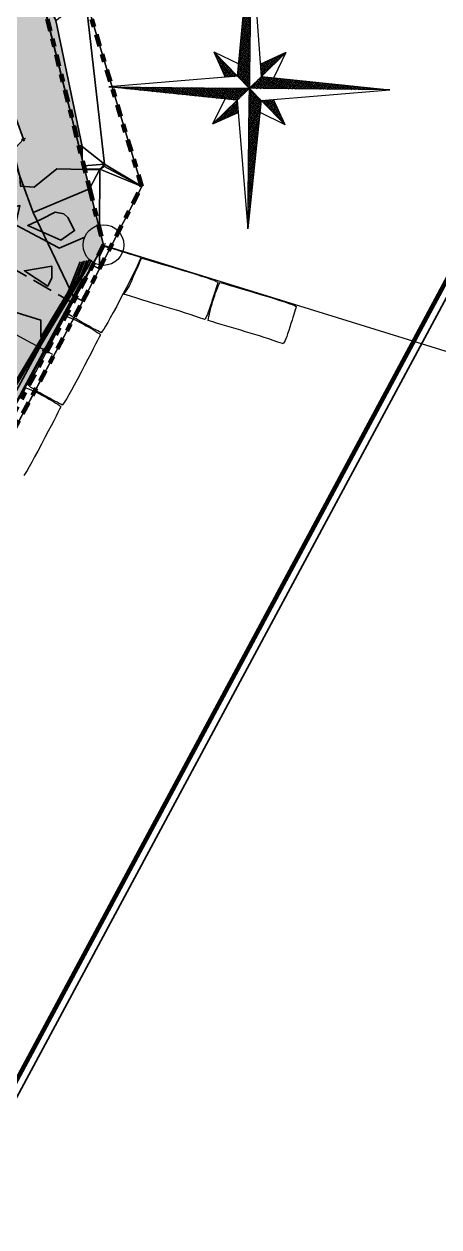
# Model space of a CAD drawing. Header units: metres. Extents: x 2711799 to 2711985, y 1236908 to 1237087.
# Drawn here: x 2711944.42 to 2711949.52, y 1237008.83 to 1237023.62 of the extents above; entities that cross this region are included whole.
import ezdxf

# ---------------------------------------------------------------- set-up
doc = ezdxf.new("R2010")
doc.units = ezdxf.units.M
doc.header["$PDMODE"] = 2
doc.header["$PDSIZE"] = -2
for name, pattern in [('AUSGEZOGEN', [0]), ('GETRENNT2_S10', [0.51, 0.25, -0.13, 0, -0.13]), ('PUNKT2_S9', [0.35, 0.15, -0.1, 0, -0.1]), ('STRICHLINIE_S4', [0.33, 0.25, -0.08])]:
    doc.linetypes.add(name, pattern=pattern)
for name, color, linetype, lineweight in [('XR$1$Beton verdeckt hinten', 7, 'GETRENNT2_S10', 25), ('XR$1$STANDARD_1', 7, 'AUSGEZOGEN', 13), ('XR$2$STANDARD_1', 7, 'AUSGEZOGEN', 13), ('XR$4$STANDARD_1', 7, 'AUSGEZOGEN', 13), ('XR$5$STANDARD_1', 7, 'AUSGEZOGEN', 13), ('XR$6$Beton verdeckt hinten', 7, 'GETRENNT2_S10', 25), ('XR$6$Vermassung Decke', 7, 'AUSGEZOGEN', 18)]:
    doc.layers.add(name, color=color, linetype=linetype, lineweight=lineweight)
for name, color, linetype in [('XR$3$V02_Raumstempel', 7, 'AUSGEZOGEN'), ('XR$3$V10_Achsen', 7, 'AUSGEZOGEN'), ('XR$4$M61_Mobiliar', 7, 'AUSGEZOGEN')]:
    doc.layers.add(name, color=color, linetype=linetype)
doc.styles.add('ARIAL', font='arial.ttf')
doc.dimstyles.new('DIMSTYLE_6', dxfattribs={"dimtxt": 0.2, "dimasz": 0.2, "dimexe": 0, "dimexo": 0, "dimgap": 0.1, "dimtad": 2, "dimrnd": 0.005, "dimzin": 4, "dimdsep": 46, "dimtxsty": 'ARIAL', "dimblk1": 'ALL_ML_KREIS', "dimblk2": 'ALL_ML_KREIS', "dimsah": 1, "dimcen": 0, "dimclrd": 7, "dimclre": 7, "dimclrt": 7, "dimadec": 0, "dimazin": 0, "dimtfac": 1, "dimtdec": 0, "dimtix": 1, "dimtmove": 2, "dimatfit": 3, "dimfxl": 0, "dimtzin": 0, "dimlwd": 0, "dimlwe": 18, "dimarcsym": 0})
pattern_1 = [(241.73568, (2711928.82632, 1237019.879704), (0.017615449, -0.009470795), []), (331.73568, (2711928.82632, 1237019.879704), (0.009470795, 0.017615449), [])]

# ---------------------------------------------------------------- blocks, each defined once
blk = doc.blocks.new('COMPLEXOBJECT_0')
at = {"layer": 'XR$1$STANDARD_1', "color": 7, "linetype": 'AUSGEZOGEN', "lineweight": 13, "transparency": 33554687}
for points in [[(14.287, 30.38, 5.273), (14.26, 29.844, 5.267), (12.569, 28.668, 5.073)], [(12.569, 28.668, 5.073), (12.569, 28.668, -1.327), (14.287, 30.38, -1.327), (14.287, 30.38, 5.273)], [(14.287, 30.38, 5.273), (14.287, 29.85, 5.273), (14.26, 29.844, 5.267)], [(14.287, 30.38, 5.273), (14.287, 30.38, -1.327), (15.425, 30.399, -1.327), (15.425, 30.399, 5.473)], [(14.344, 29.822, 5.273), (14.287, 29.85, 5.273), (14.287, 30.38, 5.273)], [(15.425, 30.399, 5.473), (15.425, 30.3, 5.473), (15.243, 30.302, 5.44)], [(15.425, 30.399, 5.473), (15.425, 30.399, -1.327), (15.872, 30.409, -1.327), (15.872, 30.409, 5.673)], [(15.872, 30.409, 5.673), (15.872, 30.295, 5.673), (15.425, 30.3, 5.473), (15.425, 30.399, 5.473)], [(15.872, 30.409, 5.673), (15.872, 30.409, -1.327), (18.335, 30.414, -1.327), (18.335, 30.414, 5.873)], [(18.335, 30.414, 5.873), (18.335, 30.27, 5.873), (15.872, 30.295, 5.673), (15.872, 30.409, 5.673)], [(14.615, 29.824, 5.323), (14.344, 29.822, 5.273), (14.996, 30.17, 5.394)], [(14.26, 29.844, 5.267), (14.2, 29.502, 5.307), (12.99, 28.483, 5.196), (12.569, 28.668, 5.073)], [(14.344, 29.822, 5.273), (14.26, 29.844, 5.267), (14.287, 29.85, 5.273)], [(14.26, 29.844, 5.267), (14.344, 29.822, 5.273), (14.428, 29.655, 5.273), (14.4, 29.629, 5.27)], [(14.428, 29.655, 5.273), (14.344, 29.822, 5.273), (14.615, 29.824, 5.323)]]:
    blk.add_3dface(points, dxfattribs=at)
for points, invisible_edges in [([(12.569, 28.668, -1.327), (14.669, 5.194, -1.327), (14.287, 30.38, -1.327)], 3), ([(14.287, 30.38, 5.273), (15.425, 30.399, 5.473), (15.243, 30.302, 5.44)], 12), ([(14.287, 30.38, -1.327), (14.669, 5.194, -1.327), (15.425, 30.399, -1.327)], 3), ([(14.344, 29.822, 5.273), (14.287, 30.38, 5.273), (14.996, 30.17, 5.394)], 2), ([(14.996, 30.17, 5.394), (14.287, 30.38, 5.273), (15.142, 30.303, 5.422)], 3), ([(15.243, 30.302, 5.44), (15.142, 30.303, 5.422), (14.287, 30.38, 5.273)], 14), ([(15.872, 30.409, -1.327), (14.669, 5.194, -1.327), (18.335, 30.414, -1.327)], 3), ([(15.425, 30.399, -1.327), (14.669, 5.194, -1.327), (15.872, 30.409, -1.327)], 3), ([(14.2, 29.502, 5.307), (14.26, 29.844, 5.267), (14.4, 29.629, 5.27)], 12), ([(14.4, 29.629, 5.27), (14.338, 29.572, 5.283), (14.2, 29.502, 5.307)], 13), ([(14.338, 29.572, 5.283), (14.338, 29.572, 5.283), (14.4, 29.629, 5.27)], 2)]:
    blk.add_3dface(points, dxfattribs=dict(at, invisible_edges=invisible_edges))
blk = doc.blocks.new('COMPLEXOBJECT_2')
at = {"layer": 'XR$1$STANDARD_1', "color": 117, "linetype": 'AUSGEZOGEN', "lineweight": 25, "transparency": 33554687}
for points, invisible_edges in [([(15.142, 30.303, 5.465), (15.891, 30.295, 6.073), (15.142, 30.303, 5.422)], 2), ([(15.142, 30.303, 5.422), (15.891, 30.295, 6.073), (15.243, 30.302, 5.44)], 3), ([(15.243, 30.302, 5.44), (15.891, 30.295, 6.073), (15.425, 30.3, 5.473)], 3), ([(15.425, 30.3, 5.473), (15.891, 30.295, 6.073), (15.872, 30.295, 5.673)], 3), ([(15.872, 30.295, 5.673), (15.891, 30.295, 6.073), (18.335, 30.27, 5.873)], 3), ([(18.335, 30.27, 5.873), (15.891, 30.295, 6.073), (20.587, 30.246, 5.873)], 3), ([(20.587, 30.246, 5.873), (15.891, 30.295, 6.073), (20.594, 30.246, 5.881)], 3), ([(20.594, 30.246, 5.881), (15.891, 30.295, 6.073), (20.602, 30.246, 5.885)], 3), ([(20.602, 30.246, 5.885), (15.891, 30.295, 6.073), (20.731, 30.245, 5.904)], 15), ([(20.731, 30.245, 5.904), (15.891, 30.295, 6.073), (21.623, 30.236, 6.073)], 13), ([(20.634, 30.246, 5.884), (20.602, 30.246, 5.885), (20.731, 30.245, 5.904)], 2), ([(21.623, 30.236, 6.073), (21.127, 30.241, 5.97), (20.731, 30.245, 5.904)], 12)]:
    blk.add_3dface(points, dxfattribs=dict(at, invisible_edges=invisible_edges))
blk = doc.blocks.new('COMPLEXOBJECT_3')
at = {"layer": 'XR$1$STANDARD_1', "color": 53, "linetype": 'AUSGEZOGEN', "lineweight": 25, "transparency": 33554687}
for points, invisible_edges in [([(15.199, 29.352, 6.073), (15.891, 30.295, 6.073), (14.957, 27.541, 6.073)], 14), ([(14.957, 27.541, 6.073), (15.891, 30.295, 6.073), (17.611, 27.541, 6.073)], 3), ([(17.611, 27.541, 6.073), (15.891, 30.295, 6.073), (21.951, 30.232, 6.073)], 15), ([(21.951, 30.232, 6.073), (21.958, 24.682, 6.073), (17.611, 27.541, 6.073)], 14), ([(14.679, 28.766, 6.073), (15.199, 29.352, 6.073), (14.957, 27.541, 6.073)], 2), ([(17.611, 24.682, 6.073), (17.611, 27.541, 6.073), (21.958, 24.682, 6.073)], 2)]:
    blk.add_3dface(points, dxfattribs=dict(at, invisible_edges=invisible_edges))
blk = doc.blocks.new('COMPLEXOBJECT_41')
at = {"layer": 'XR$1$STANDARD_1', "color": 31, "linetype": 'AUSGEZOGEN', "lineweight": 25, "transparency": 33554687}
for points, invisible_edges in [([(14.338, 29.572, 5.283), (7.691, 23.538, 4.318), (12.724, 28.138, 5.073)], 14), ([(12.99, 28.483, 5.196), (14.338, 29.572, 5.283), (12.724, 28.138, 5.073)], 3), ([(14.2, 29.502, 5.307), (14.338, 29.572, 5.283), (12.99, 28.483, 5.196)], 2), ([(12.724, 28.138, 5.073), (7.691, 23.538, 4.318), (12.715, 28.129, 5.072)], 3), ([(12.715, 28.129, 5.072), (7.691, 23.538, 4.318), (12.559, 27.99, 5.051)], 3), ([(12.559, 27.99, 5.051), (7.691, 23.538, 4.318), (12.309, 27.765, 5.016)], 3), ([(12.309, 27.765, 5.016), (7.691, 23.538, 4.318), (11.238, 26.808, 4.873)], 15), ([(11.44, 27.05, 4.95), (12.309, 27.765, 5.016), (11.238, 26.808, 4.873)], 2), ([(11.238, 26.808, 4.873), (7.691, 23.538, 4.318), (11.045, 26.667, 4.873)], 3), ([(8.573, 24.373, 4.473), (11.045, 26.667, 4.873), (7.691, 23.538, 4.318)], 15), ([(8.614, 24.427, 4.493), (11.045, 26.667, 4.873), (8.573, 24.373, 4.473)], 3), ([(9.631, 25.391, 4.673), (11.045, 26.667, 4.873), (8.614, 24.427, 4.493)], 15), ([(10.199, 25.928, 4.774), (11.045, 26.667, 4.873), (9.631, 25.391, 4.673)], 2), ([(9.461, 25.242, 4.653), (9.631, 25.391, 4.673), (8.614, 24.427, 4.493)], 2), ([(7.691, 23.538, 4.318), (8.513, 24.329, 4.473), (8.573, 24.373, 4.473)], 12)]:
    blk.add_3dface(points, dxfattribs=dict(at, invisible_edges=invisible_edges))
blk = doc.blocks.new('COMPLEXOBJECT_42')
at = {"layer": 'XR$1$STANDARD_1', "color": 31, "linetype": 'AUSGEZOGEN', "lineweight": 25, "transparency": 33554687}
for points, invisible_edges in [([(14.615, 29.824, 5.323), (15.199, 29.352, 6.073), (14.338, 29.572, 5.283)], 2), ([(14.338, 29.572, 5.283), (14.338, 29.572, 5.283), (7.691, 23.538, 4.318)], 2), ([(7.691, 23.538, 4.318), (14.338, 29.572, 5.283), (8.334, 23.549, 4.792)], 3), ([(8.334, 23.549, 4.792), (14.338, 29.572, 5.283), (10.287, 25.116, 5.213)], 3), ([(10.287, 25.116, 5.213), (14.338, 29.572, 5.283), (11.437, 25.416, 5.873)], 3), ([(11.437, 25.416, 5.873), (14.338, 29.572, 5.283), (14.461, 28.822, 5.873)], 3), ([(14.679, 28.766, 6.073), (14.461, 28.822, 5.873), (14.338, 29.572, 5.283)], 14), ([(14.338, 29.572, 5.283), (15.199, 29.352, 6.073), (14.679, 28.766, 6.073)], 13)]:
    blk.add_3dface(points, dxfattribs=dict(at, invisible_edges=invisible_edges))
blk = doc.blocks.new('Baugrube_$F38', base_point=(0, 0, -1.327))
at = {"layer": 'XR$1$STANDARD_1', "color": 7, "linetype": 'PUNKT2_S9', "lineweight": 100, "transparency": 33554687}
blk.add_polyline3d([(46.461, 32.103, -1.327), (40.164, 32.124, -1.327), (38.482, 31.779, -1.327), (35.749, 30.782, -1.327), (35.535, 31.174, -1.327), (34.408, 30.942, -1.327), (32.533, 30.469, -1.327), (28.547, 30.465, -1.327), (27.992, 30.175, -1.327), (20.648, 30.533, -1.327), (20.574, 30.328, -1.327), (18.335, 30.414, -1.327), (15.872, 30.409, -1.327), (15.425, 30.399, -1.327), (14.287, 30.38, -1.327), (12.569, 28.668, -1.327)], dxfattribs=at)
at = {"layer": 'XR$1$STANDARD_1', "color": 117, "linetype": 'AUSGEZOGEN', "lineweight": 25, "transparency": 33554687}
for points in [[(15.142, 30.303, 5.422), (15.142, 30.303, 5.465), (14.615, 29.824, 5.323), (14.996, 30.17, 5.394)], [(14.615, 29.824, 5.323), (14.338, 29.572, 5.283), (14.4, 29.629, 5.27), (14.428, 29.655, 5.273)]]:
    blk.add_3dface(points, dxfattribs=at)
at = {"layer": 'XR$1$STANDARD_1', "color": 31, "linetype": 'AUSGEZOGEN', "lineweight": 25, "transparency": 33554687}
blk.add_3dface([(15.142, 30.303, 5.465), (15.891, 30.295, 6.073), (15.199, 29.352, 6.073), (14.615, 29.824, 5.323)], dxfattribs=at)
at = {"layer": 'XR$1$STANDARD_1', "color": 7, "linetype": 'AUSGEZOGEN', "lineweight": 13, "transparency": 33554687}
blk.add_blockref('COMPLEXOBJECT_0', (0, 0), dxfattribs=at)
at = {"layer": 'XR$1$STANDARD_1', "color": 53, "linetype": 'AUSGEZOGEN', "lineweight": 13, "transparency": 33554687}
blk.add_blockref('COMPLEXOBJECT_3', (0, 0), dxfattribs=at)
at = {"layer": 'XR$1$STANDARD_1', "color": 117, "linetype": 'AUSGEZOGEN', "lineweight": 13, "transparency": 33554687}
blk.add_blockref('COMPLEXOBJECT_2', (0, 0), dxfattribs=at)
at = {"layer": 'XR$1$STANDARD_1', "color": 31, "linetype": 'AUSGEZOGEN', "lineweight": 13, "transparency": 33554687}
for name in ['COMPLEXOBJECT_42', 'COMPLEXOBJECT_41']:
    blk.add_blockref(name, (0, 0), dxfattribs=at)
blk = doc.blocks.new('Baugrube_$F39', base_point=(0, 0, -1.327))
at = {"layer": 'XR$1$STANDARD_1', "linetype": 'AUSGEZOGEN', "lineweight": 25, "transparency": 33554687}
for color, points in [(31, [(15.142, 30.303), (15.891, 30.295), (15.199, 29.352), (14.615, 29.824)]), (53, [(15.891, 30.295), (21.623, 30.236), (21.951, 30.232), (21.958, 24.682), (17.611, 24.682), (17.611, 27.541), (14.957, 27.541), (14.679, 28.766), (15.199, 29.352)]), (31, [(15.199, 29.352), (14.679, 28.766), (14.461, 28.822), (11.437, 25.416), (10.287, 25.116), (8.334, 23.549), (7.691, 23.538), (14.338, 29.572), (14.338, 29.572), (14.615, 29.824)]), (31, [(7.691, 23.538), (8.513, 24.329), (8.573, 24.373), (8.614, 24.427), (9.461, 25.242), (9.631, 25.391), (10.199, 25.928), (11.045, 26.667), (11.238, 26.808), (11.44, 27.05), (12.309, 27.765), (12.559, 27.99), (12.715, 28.129), (12.724, 28.138), (12.99, 28.483), (14.2, 29.502), (14.338, 29.572)])]:
    blk.add_hatch(color=color, dxfattribs=at).paths.add_polyline_path(points, flags=16)
at = {"layer": 'XR$1$STANDARD_1', "color": 7, "linetype": 'AUSGEZOGEN', "lineweight": 13, "transparency": 33554687}
for points in [[(15.142, 30.303), (15.891, 30.295), (15.199, 29.352), (14.615, 29.824), (15.142, 30.303)], [(15.891, 30.295), (21.623, 30.236), (21.951, 30.232), (21.958, 24.682), (17.611, 24.682), (17.611, 27.541), (14.957, 27.541), (14.679, 28.766), (15.199, 29.352), (15.891, 30.295)], [(15.199, 29.352), (14.679, 28.766), (14.461, 28.822), (11.437, 25.416), (10.287, 25.116), (8.334, 23.549), (7.691, 23.538), (14.338, 29.572), (14.338, 29.572), (14.615, 29.824), (15.199, 29.352)], [(7.691, 23.538), (8.513, 24.329), (8.573, 24.373), (8.614, 24.427), (9.461, 25.242), (9.631, 25.391), (10.199, 25.928), (11.045, 26.667), (11.238, 26.808), (11.44, 27.05), (12.309, 27.765), (12.559, 27.99), (12.715, 28.129), (12.724, 28.138), (12.99, 28.483), (14.2, 29.502), (14.338, 29.572), (7.691, 23.538)]]:
    blk.add_lwpolyline(points, close=True, dxfattribs=at)
blk = doc.blocks.new('NSY100')
at = {"color": 0, "linetype": 'ByBlock', "lineweight": -2}
for p, q in [((-0.05, 0), (0.05, 0)), ((0, 0.05), (0, -0.05))]:
    blk.add_line(p, q, dxfattribs=at)
blk = doc.blocks.new('SYMBOL_4')
at = {"layer": 'XR$6$Beton verdeckt hinten', "color": 7, "linetype": 'AUSGEZOGEN', "lineweight": 25, "transparency": 33554687, "xscale": 0.4999999618530303, "yscale": 0.4999999618530303, "zscale": 0.4999999618530303, "rotation": 45}
blk.add_blockref('NSY100', (-9.43, 12.624, -1.25), dxfattribs=at)
at = {"layer": 'XR$6$Beton verdeckt hinten', "color": 7, "linetype": 'AUSGEZOGEN', "lineweight": 25, "transparency": 33554687, "insert": (-11.066, 9.555), "char_height": 0.18, "width": 1.44054, "attachment_point": 7, "style": 'ARIAL'}
blk.add_mtext('OK =638.80', dxfattribs=at)
blk = doc.blocks.new('ALL_ML_KREIS')
at = {"color": 0, "linetype": 'ByBlock', "lineweight": -2}
for p, q in [((-1, 0), (0.5, 0)), ((0, -0.5), (0, 0.5))]:
    blk.add_line(p, q, dxfattribs=at)
blk.add_circle((0, 0), 0.15, dxfattribs=at)
blk = doc.blocks.new('*D1356')
at = {"layer": 'DEFPOINTS', "color": 0, "transparency": 16777216}
for p in [(2711941.73, 1237021.195), (2711944.679, 1237019.609), (2711944.679, 1237019.609)]:
    blk.add_point(p, dxfattribs=at)
at = {"layer": 'XR$6$Vermassung Decke', "color": 7, "lineweight": 0, "transparency": 16777216}
blk.add_line((2711941.906, 1237021.1), (2711944.503, 1237019.704), dxfattribs=at)
at = {"layer": 'XR$6$Vermassung Decke', "color": 7, "lineweight": 0, "transparency": 16777216, "xscale": 0.2, "yscale": 0.2, "zscale": 0.2}
for p, rotation in [((2711941.73, 1237021.195), 151.7356834027459), ((2711944.679, 1237019.609), 331.7356834027458)]:
    blk.add_blockref('ALL_ML_KREIS', p, dxfattribs=dict(at, rotation=rotation))
at = {"layer": 'XR$6$Vermassung Decke', "color": 7, "lineweight": 18, "transparency": 16777216, "insert": (2711943.311, 1237020.576), "char_height": 0.2, "width": 0.66667, "attachment_point": 5, "rotation": 331.7357, "style": 'ARIAL'}
blk.add_mtext('3.35', dxfattribs=at)

msp = doc.modelspace()

# ---------------------------------------------------------------- hatches: boundary and pattern name
at = {"layer": 'XR$5$STANDARD_1', "linetype": 'AUSGEZOGEN', "lineweight": 18, "transparency": 33554687}
h = msp.add_hatch(dxfattribs=at)
h.set_pattern_fill('SCHRAFFUR_399', scale=0.1, angle=-118.26432, style=0, pattern_type=2)
h.set_pattern_definition(pattern_1)
h.paths.add_polyline_path([(2711947.1997, 1237023.9349), (2711947.1336, 1237023.9356), (2711947.042, 1237022.9814), (2711947.1882, 1237022.8321)], flags=0)
h = msp.add_hatch(dxfattribs=at)
h.set_pattern_fill('SCHRAFFUR_399', scale=0.1, angle=-118.26432, style=0, pattern_type=2)
h.set_pattern_definition(pattern_1)
h.paths.add_polyline_path([(2711947.042, 1237022.9814), (2711946.7496, 1237023.2801), (2711946.8916, 1237022.969)], flags=0)
h = msp.add_hatch(dxfattribs=at)
h.set_pattern_fill('SCHRAFFUR_399', scale=0.1, angle=-118.26432, style=0, pattern_type=2)
h.set_pattern_definition(pattern_1)
h.paths.add_polyline_path([(2711947.3376, 1237022.9784), (2711947.6362, 1237023.2708), (2711947.3251, 1237023.1288)], flags=0)
h = msp.add_hatch(dxfattribs=at)
h.set_pattern_fill('SCHRAFFUR_399', scale=0.1, angle=-118.26432, style=0, pattern_type=2)
h.set_pattern_definition(pattern_1)
h.paths.add_polyline_path([(2711947.1882, 1237022.8321), (2711948.916, 1237022.8141), (2711947.3376, 1237022.9784)], flags=0)
h = msp.add_hatch(dxfattribs=at)
h.set_pattern_fill('SCHRAFFUR_399', scale=0.1, angle=-118.26432, style=0, pattern_type=2)
h.set_pattern_definition(pattern_1)
h.paths.add_polyline_path([(2711947.1882, 1237022.8321), (2711945.4605, 1237022.8502), (2711947.0389, 1237022.6859)], flags=0)
h = msp.add_hatch(dxfattribs=at)
h.set_pattern_fill('SCHRAFFUR_399', scale=0.1, angle=-118.26432, style=0, pattern_type=2)
h.set_pattern_definition(pattern_1)
h.paths.add_polyline_path([(2711947.1882, 1237022.8321), (2711947.1702, 1237021.1044), (2711947.3345, 1237022.6828)], flags=0)
h = msp.add_hatch(dxfattribs=at)
h.set_pattern_fill('SCHRAFFUR_399', scale=0.1, angle=-118.26432, style=0, pattern_type=2)
h.set_pattern_definition(pattern_1)
h.paths.add_polyline_path([(2711947.0389, 1237022.6859), (2711946.7403, 1237022.3934), (2711947.0514, 1237022.5355)], flags=0)
h = msp.add_hatch(dxfattribs=at)
h.set_pattern_fill('SCHRAFFUR_399', scale=0.1, angle=-118.26432, style=0, pattern_type=2)
h.set_pattern_definition(pattern_1)
h.paths.add_polyline_path([(2711947.3345, 1237022.6828), (2711947.6269, 1237022.3842), (2711947.4849, 1237022.6953)], flags=0)

# ---------------------------------------------------------------- linework, layer by layer
at = {"layer": 'XR$1$Beton verdeckt hinten', "transparency": 33554687, "elevation": 0}
msp.add_lwpolyline([(2711939.1367, 1237009.5573), (2711945.3924, 1237020.9065), (2711941.1767, 1237037.8541)], dxfattribs=at)
at = {"layer": 'XR$1$STANDARD_1', "color": 7, "linetype": 'PUNKT2_S9', "lineweight": 100, "transparency": 33554687}
msp.add_polyline3d([(2711942.9632, 1237030.6727, 637.2449), (2711945.2204, 1237021.5978, 638.2501), (2711945.3924, 1237020.9065, 638.3918), (2711942.8424, 1237016.1102, 638.8), (2711939.1876, 1237009.0229, 639.9725)], dxfattribs=at)
at = {"layer": 'XR$2$STANDARD_1', "color": 211, "linetype": 'AUSGEZOGEN', "lineweight": 100, "transparency": 33554687}
msp.add_line((2711927.5098, 1236979.3621, 640.05), (2711951.9588, 1237024.8366, 640.05), dxfattribs=at)
msp.add_line((2711927.5098, 1236979.3621, 640.05), (2711951.9588, 1237024.8366, 640.05), dxfattribs=at)
at = {"layer": 'XR$2$STANDARD_1', "color": 211, "linetype": 'AUSGEZOGEN', "lineweight": 25, "transparency": 33554687}
msp.add_line((2711927.5098, 1236979.3621, 640.05), (2711951.9588, 1237024.8366, 640.05), dxfattribs=at)
msp.add_line((2711927.5098, 1236979.3621, 640.05), (2711951.9588, 1237024.8366, 640.05), dxfattribs=at)
at = {"layer": 'XR$2$STANDARD_1', "color": 5, "linetype": 'AUSGEZOGEN', "lineweight": 25, "transparency": 33554687, "elevation": 0}
msp.add_lwpolyline([(2711916.5884, 1237043.9667), (2711892.0447, 1236998.3161), (2711927.5506, 1236979.2267), (2711952.0942, 1237024.8773), (2711916.5884, 1237043.9667)], dxfattribs=at)
at = {"layer": 'XR$3$V02_Raumstempel', "transparency": 33554687}
msp.add_polyline3d([(2711936.9671, 1237020.0453, 639), (2711936.9924, 1237020.0273, 639), (2711937.0462, 1237019.9891, 639), (2711937.642, 1237019.3747, 639), (2711938.3591, 1237018.6134, 639), (2711938.3729, 1237017.7295, 639), (2711938.4137, 1237016.6784, 639), (2711942.5233, 1237016.7679, 639), (2711942.762, 1237016.8886, 639), (2711942.8912, 1237016.8486, 639), (2711942.8913, 1237016.8362, 639), (2711945.0616, 1237020.4614, 639), (2711945.1617, 1237020.7086, 639)], dxfattribs=at)
at = {"layer": 'XR$3$V10_Achsen', "transparency": 33554687}
for points in [[(2711945.3936, 1237021.8667, 638.2), (2711945.3418, 1237021.8295, 638.2), (2711944.8211, 1237021.8436, 638.2), (2711944.5391, 1237021.6169, 638.2), (2711944.3726, 1237021.629, 638.2), (2711944.3652, 1237021.7455, 638.2), (2711944.3574, 1237021.7829, 638.2), (2711943.8328, 1237023.8552, 638.2), (2711943.5981, 1237024.7396, 638.2), (2711943.3578, 1237025.5847, 638.2), (2711942.5353, 1237025.7765, 638.2), (2711941.4493, 1237025.9156, 638.2), (2711940.4569, 1237026.5128, 638.2), (2711939.7661, 1237026.6596, 638.2), (2711938.5438, 1237026.5335, 638.2), (2711937.4915, 1237026.3034, 638.2), (2711937.3724, 1237025.3825, 638.2), (2711937.3987, 1237025.1767, 638.2), (2711937.4346, 1237024.8949, 638.2), (2711937.4476, 1237024.7929, 638.2)], [(2711945.1625, 1237021.003, 638.4), (2711945.1607, 1237021.0021, 638.4), (2711944.8503, 1237020.8667, 638.4), (2711944.8359, 1237020.8741, 638.4), (2711944.3267, 1237021.1459, 638.4), (2711944.3128, 1237021.1535, 638.4), (2711944.3116, 1237021.1551, 638.4), (2711944.3653, 1237021.3906, 638.4), (2711944.2724, 1237021.3648, 638.4), (2711944.295, 1237021.578, 638.4), (2711944.2851, 1237021.7351, 638.4), (2711944.2042, 1237022.1236, 638.4), (2711943.9796, 1237023.0109, 638.4), (2711943.7808, 1237023.7599, 638.4)], [(2711936.942, 1237020.0099, 639.6), (2711936.9926, 1237019.974, 639.6), (2711937.0027, 1237019.9668, 639.6), (2711938.1936, 1237018.7388, 639.6), (2711938.3211, 1237018.6034, 639.6), (2711938.3555, 1237016.3972, 639.6), (2711938.3668, 1237016.1049, 639.6), (2711937.2947, 1237013.7783, 639.6), (2711940.1057, 1237013.0618, 639.6), (2711940.7969, 1237012.8094, 639.6), (2711940.9024, 1237012.9788, 639.6), (2711940.979, 1237013.1031, 639.6), (2711941.903, 1237014.6396, 639.6), (2711944.6321, 1237019.6847, 639.6), (2711945.2171, 1237020.6617, 639.6), (2711945.2419, 1237020.7229, 639.6)], [(2711936.9504, 1237020.0217, 639.4), (2711936.9925, 1237019.9918, 639.4), (2711937.0172, 1237019.9743, 639.4), (2711938.0097, 1237018.9508, 639.4), (2711938.3338, 1237018.6067, 639.4), (2711938.3613, 1237016.8413, 639.4), (2711938.3902, 1237016.097, 639.4), (2711937.7669, 1237014.7446, 639.4), (2711939.9762, 1237014.1815, 639.4), (2711941.4937, 1237014.1502, 639.4), (2711942.209, 1237015.3397, 639.4), (2711943.9886, 1237018.6296, 639.4), (2711945.1652, 1237020.5949, 639.4), (2711945.2151, 1237020.7181, 639.4)], [(2711936.9587, 1237020.0335, 639.2), (2711936.9925, 1237020.0095, 639.2), (2711937.0317, 1237019.9817, 639.2), (2711937.8259, 1237019.1627, 639.2), (2711938.3465, 1237018.6101, 639.2), (2711938.3671, 1237017.2854, 639.2), (2711938.4135, 1237016.0891, 639.2), (2711938.2392, 1237015.7109, 639.2), (2711938.857, 1237015.5534, 639.2), (2711942.1812, 1237015.4849, 639.2), (2711942.5149, 1237016.0398, 639.2), (2711943.3451, 1237017.5745, 639.2), (2711945.1134, 1237020.5281, 639.2), (2711945.1884, 1237020.7134, 639.2)], [(2711936.9755, 1237020.057, 638.8), (2711936.9924, 1237020.0451, 638.8), (2711937.0607, 1237019.9966, 638.8), (2711937.4582, 1237019.5867, 638.8), (2711938.3718, 1237018.6168, 638.8), (2711938.3787, 1237018.1735, 638.8), (2711938.3992, 1237017.6465, 638.8), (2711940.4597, 1237017.6914, 638.8), (2711942.5992, 1237018.7726, 638.8), (2711943.7577, 1237018.4143, 638.8), (2711943.7579, 1237018.3036, 638.8), (2711945.0098, 1237020.3946, 638.8), (2711945.135, 1237020.7038, 638.8)], [(2711936.9838, 1237020.0688, 638.6), (2711936.9923, 1237020.0628, 638.6), (2711937.0752, 1237020.004, 638.6), (2711937.2743, 1237019.7987, 638.6), (2711938.3845, 1237018.6201, 638.6), (2711938.3845, 1237018.6176, 638.6), (2711938.3846, 1237018.6146, 638.6), (2711938.3962, 1237018.6149, 638.6), (2711942.4364, 1237020.6567, 638.6), (2711944.6241, 1237019.98, 638.6), (2711944.6246, 1237019.7709, 638.6), (2711944.958, 1237020.3278, 638.6), (2711945.1082, 1237020.699, 638.6)], [(2711936.8694, 1237019.9075, 639.8), (2711936.877, 1237019.9021, 639.8), (2711936.9191, 1237019.8723, 639.8), (2711937.8623, 1237018.8831, 639.8), (2711937.9552, 1237018.7021, 639.8), (2711938.1239, 1237018.5055, 639.8), (2711938.2077, 1237018.3999, 639.8), (2711938.2355, 1237016.5815, 639.8), (2711938.2365, 1237016.0758, 639.8), (2711938.1574, 1237015.8319, 639.8), (2711937.0504, 1237013.4394, 639.8), (2711936.9753, 1237013.3225, 639.8), (2711936.9544, 1237013.2019, 639.8), (2711936.8122, 1237012.9029, 639.8), (2711936.8136, 1237012.6916, 639.8), (2711937.053, 1237012.4698, 639.8), (2711939.3618, 1237011.6891, 639.8), (2711940.0522, 1237011.437, 639.8), (2711940.8162, 1237012.6641, 639.8), (2711941.3715, 1237013.5644, 639.8), (2711941.5971, 1237013.9395, 639.8), (2711945.1396, 1237020.4882, 639.8)]]:
    msp.add_polyline3d(points, dxfattribs=at)
for points in [[(2711944.7978, 1237021.3092, 638.4), (2711944.6307, 1237021.2239, 638.4), (2711944.4617, 1237021.1449, 638.4), (2711944.8697, 1237020.9632, 638.4), (2711945.037, 1237021.0831, 638.4), (2711945.0377, 1237021.0837, 638.4), (2711944.9553, 1237021.2413, 638.4), (2711944.907, 1237021.2868, 638.4)], [(2711944.7568, 1237020.5028, 638.6), (2711944.7596, 1237020.6432, 638.6), (2711944.4219, 1237020.5892, 638.6), (2711944.7085, 1237020.4007, 638.6), (2711944.723, 1237020.4235, 638.6)]]:
    msp.add_polyline3d(points, close=True, dxfattribs=at)
at = {"layer": 'XR$4$M61_Mobiliar', "color": 12, "linetype": 'AUSGEZOGEN', "lineweight": 18, "transparency": 33554687, "elevation": 0}
msp.add_lwpolyline([(2711969.257, 1237013.519), (2711971.571, 1237021.067), (2711979.136, 1237044.668), (2711958.1, 1237040.89), (2711941.571, 1237036.286), (2711945.393, 1237020.905), (2711969.257, 1237013.519)], close=True, dxfattribs=at)
msp.add_lwpolyline([(2711935.108, 1237011.715), (2711939.139, 1237009.558), (2711945.393, 1237020.905), (2711941.571, 1237036.286), (2711941.182, 1237037.852), (2711939.929, 1237037.627)], dxfattribs=at)
at = {"layer": 'XR$4$M61_Mobiliar', "color": 12, "linetype": 'AUSGEZOGEN', "lineweight": 18, "transparency": 33554687}
msp.add_circle((2711945.393, 1237020.905, 640.05), 0.25, dxfattribs=at)
at = {"layer": 'XR$4$STANDARD_1', "color": 250, "linetype": 'AUSGEZOGEN', "lineweight": 18, "transparency": 33554687, "elevation": 0}
for points in [[(2711944.9493, 1237020.082), (2711944.9794, 1237020.1333), (2711945.0091, 1237020.1849), (2711945.0385, 1237020.2368), (2711945.0676, 1237020.2889), (2711945.0963, 1237020.3412), (2711945.1248, 1237020.3938), (2711945.1529, 1237020.4467), (2711945.1807, 1237020.4997), (2711945.21, 1237020.5558), (2711945.2382, 1237020.6099), (2711945.2653, 1237020.6619), (2711945.2915, 1237020.7118), (2711945.3166, 1237020.7596), (2711945.3406, 1237020.8054), (2711945.3637, 1237020.8491), (2711945.3856, 1237020.8907), (2711945.4121, 1237020.8861), (2711945.4396, 1237020.8803), (2711945.4681, 1237020.8734), (2711945.4978, 1237020.8652), (2711945.5285, 1237020.8559), (2711945.5603, 1237020.8454), (2711945.5931, 1237020.8338), (2711945.627, 1237020.821), (2711945.6623, 1237020.8115), (2711945.6957, 1237020.8024), (2711945.7271, 1237020.7936), (2711945.7566, 1237020.7851), (2711945.7842, 1237020.777), (2711945.8099, 1237020.7692), (2711945.8336, 1237020.7617), (2711945.8555, 1237020.7545), (2711945.8323, 1237020.7011), (2711945.8065, 1237020.6442), (2711945.778, 1237020.5838), (2711945.7468, 1237020.52), (2711945.7129, 1237020.4526), (2711945.6764, 1237020.3818), (2711945.6372, 1237020.3075), (2711945.5953, 1237020.2296), (2711945.5518, 1237020.1469), (2711945.5124, 1237020.0734), (2711945.4773, 1237020.0092), (2711945.4463, 1237019.9543), (2711945.4196, 1237019.9086), (2711945.397, 1237019.8722), (2711945.3787, 1237019.8451), (2711945.3646, 1237019.8272), (2711945.3462, 1237019.8368), (2711945.3248, 1237019.8481), (2711945.3002, 1237019.8613), (2711945.2725, 1237019.8762), (2711945.2416, 1237019.8929), (2711945.2077, 1237019.9113), (2711945.1706, 1237019.9316), (2711945.1303, 1237019.9536), (2711945.0909, 1237019.9755), (2711945.0562, 1237019.9955), (2711945.0261, 1237020.0135), (2711945.0007, 1237020.0295), (2711944.9801, 1237020.0436), (2711944.9641, 1237020.0558), (2711944.9528, 1237020.066), (2711944.9462, 1237020.0742), (2711944.9493, 1237020.082)], [(2711946.6294, 1237019.9914), (2711946.5732, 1237020.011), (2711946.5169, 1237020.0303), (2711946.4604, 1237020.0492), (2711946.4036, 1237020.0678), (2711946.3467, 1237020.0859), (2711946.2897, 1237020.1038), (2711946.2324, 1237020.1212), (2711946.175, 1237020.1383), (2711946.1244, 1237020.1529), (2711946.0693, 1237020.1691), (2711946.0097, 1237020.1869), (2711945.9455, 1237020.2063), (2711945.8769, 1237020.2273), (2711945.8037, 1237020.2499), (2711945.7259, 1237020.2741), (2711945.6437, 1237020.2998), (2711945.6608, 1237020.3216), (2711945.6773, 1237020.345), (2711945.6931, 1237020.3701), (2711945.7083, 1237020.3969), (2711945.7228, 1237020.4253), (2711945.7366, 1237020.4554), (2711945.7499, 1237020.4872), (2711945.7624, 1237020.5207), (2711945.7778, 1237020.5544), (2711945.7922, 1237020.5864), (2711945.8058, 1237020.6168), (2711945.8185, 1237020.6456), (2711945.8304, 1237020.6728), (2711945.8414, 1237020.6984), (2711945.8515, 1237020.7223), (2711945.8608, 1237020.7446), (2711945.8952, 1237020.7345), (2711945.9376, 1237020.7221), (2711945.988, 1237020.7072), (2711946.0465, 1237020.69), (2711946.1129, 1237020.6703), (2711946.1874, 1237020.6483), (2711946.2699, 1237020.6238), (2711946.3604, 1237020.597), (2711946.45, 1237020.5701), (2711946.5297, 1237020.5456), (2711946.5994, 1237020.5235), (2711946.6593, 1237020.5037), (2711946.7093, 1237020.4862), (2711946.7493, 1237020.4711), (2711946.7795, 1237020.4583), (2711946.7998, 1237020.4479), (2711946.7939, 1237020.428), (2711946.7868, 1237020.4048), (2711946.7787, 1237020.3781), (2711946.7693, 1237020.348), (2711946.7589, 1237020.3145), (2711946.7473, 1237020.2777), (2711946.7345, 1237020.2374), (2711946.7207, 1237020.1937), (2711946.7067, 1237020.1508), (2711946.6938, 1237020.1128), (2711946.6819, 1237020.0799), (2711946.671, 1237020.0519), (2711946.6611, 1237020.0289), (2711946.6523, 1237020.0109), (2711946.6444, 1237019.9979), (2711946.6376, 1237019.9898), (2711946.6294, 1237019.9914)], [(2711947.5942, 1237019.6928), (2711947.5381, 1237019.7124), (2711947.4817, 1237019.7317), (2711947.4252, 1237019.7506), (2711947.3685, 1237019.7691), (2711947.3116, 1237019.7873), (2711947.2545, 1237019.8051), (2711947.1973, 1237019.8226), (2711947.1399, 1237019.8397), (2711947.0824, 1237019.8566), (2711947.025, 1237019.8736), (2711946.9677, 1237019.8906), (2711946.9105, 1237019.9077), (2711946.8533, 1237019.9248), (2711946.7963, 1237019.942), (2711946.7393, 1237019.9592), (2711946.6824, 1237019.9764), (2711946.6857, 1237020.0004), (2711946.6901, 1237020.0261), (2711946.6955, 1237020.0536), (2711946.7021, 1237020.0827), (2711946.7097, 1237020.1134), (2711946.7184, 1237020.1459), (2711946.7281, 1237020.1801), (2711946.7389, 1237020.216), (2711946.7503, 1237020.2518), (2711946.7614, 1237020.2855), (2711946.7725, 1237020.3173), (2711946.7834, 1237020.347), (2711946.7942, 1237020.3748), (2711946.8048, 1237020.4005), (2711946.8153, 1237020.4242), (2711946.8257, 1237020.446), (2711946.8601, 1237020.4359), (2711946.9025, 1237020.4234), (2711946.9529, 1237020.4086), (2711947.0114, 1237020.3913), (2711947.0778, 1237020.3717), (2711947.1523, 1237020.3496), (2711947.2348, 1237020.3252), (2711947.3254, 1237020.2984), (2711947.4149, 1237020.2715), (2711947.4945, 1237020.247), (2711947.5643, 1237020.2249), (2711947.6242, 1237020.2051), (2711947.6741, 1237020.1876), (2711947.7142, 1237020.1725), (2711947.7443, 1237020.1597), (2711947.7646, 1237020.1493), (2711947.7587, 1237020.1294), (2711947.7517, 1237020.1062), (2711947.7435, 1237020.0795), (2711947.7342, 1237020.0494), (2711947.7237, 1237020.0159), (2711947.7121, 1237019.9791), (2711947.6994, 1237019.9388), (2711947.6855, 1237019.8951), (2711947.6716, 1237019.8522), (2711947.6586, 1237019.8142), (2711947.6467, 1237019.7813), (2711947.6358, 1237019.7533), (2711947.626, 1237019.7303), (2711947.6171, 1237019.7123), (2711947.6093, 1237019.6993), (2711947.6024, 1237019.6912), (2711947.5942, 1237019.6928)], [(2711944.471, 1237019.1924), (2711944.5011, 1237019.2437), (2711944.5308, 1237019.2953), (2711944.5602, 1237019.3472), (2711944.5893, 1237019.3993), (2711944.6181, 1237019.4516), (2711944.6465, 1237019.5042), (2711944.6746, 1237019.5571), (2711944.7024, 1237019.6101), (2711944.7301, 1237019.6633), (2711944.7578, 1237019.7163), (2711944.7855, 1237019.7693), (2711944.8132, 1237019.8222), (2711944.841, 1237019.875), (2711944.8688, 1237019.9277), (2711944.8966, 1237019.9803), (2711944.9244, 1237020.0329), (2711944.9474, 1237020.025), (2711944.9718, 1237020.0157), (2711944.9976, 1237020.0051), (2711945.0249, 1237019.9931), (2711945.0537, 1237019.9797), (2711945.0839, 1237019.965), (2711945.1156, 1237019.9488), (2711945.1487, 1237019.9313), (2711945.1816, 1237019.9134), (2711945.2126, 1237019.8959), (2711945.2416, 1237019.879), (2711945.2687, 1237019.8626), (2711945.2939, 1237019.8467), (2711945.3171, 1237019.8313), (2711945.3384, 1237019.8165), (2711945.3577, 1237019.8021), (2711945.3413, 1237019.7703), (2711945.3209, 1237019.731), (2711945.2967, 1237019.6844), (2711945.2685, 1237019.6303), (2711945.2365, 1237019.5689), (2711945.2005, 1237019.5), (2711945.1607, 1237019.4237), (2711945.117, 1237019.34), (2711945.0735, 1237019.2573), (2711945.0341, 1237019.1838), (2711944.999, 1237019.1196), (2711944.968, 1237019.0647), (2711944.9413, 1237019.019), (2711944.9188, 1237018.9826), (2711944.9004, 1237018.9555), (2711944.8863, 1237018.9376), (2711944.868, 1237018.9472), (2711944.8465, 1237018.9585), (2711944.8219, 1237018.9717), (2711944.7942, 1237018.9866), (2711944.7633, 1237019.0033), (2711944.7294, 1237019.0217), (2711944.6923, 1237019.042), (2711944.652, 1237019.064), (2711944.6126, 1237019.0859), (2711944.5779, 1237019.1059), (2711944.5478, 1237019.1239), (2711944.5225, 1237019.1399), (2711944.5018, 1237019.1541), (2711944.4858, 1237019.1662), (2711944.4745, 1237019.1764), (2711944.4679, 1237019.1846), (2711944.471, 1237019.1924)]]:
    msp.add_lwpolyline(points, close=True, dxfattribs=at)
msp.add_lwpolyline([(2711944.4095, 1237019.0955), (2711944.4373, 1237019.148), (2711944.4603, 1237019.1401), (2711944.4847, 1237019.1309), (2711944.5105, 1237019.1203), (2711944.5378, 1237019.1083), (2711944.5666, 1237019.0949), (2711944.5968, 1237019.0801), (2711944.6285, 1237019.064), (2711944.6616, 1237019.0465), (2711944.6945, 1237019.0285), (2711944.7255, 1237019.0111), (2711944.7545, 1237018.9941), (2711944.7816, 1237018.9777), (2711944.8068, 1237018.9618), (2711944.83, 1237018.9465), (2711944.8513, 1237018.9316), (2711944.8706, 1237018.9172), (2711944.8542, 1237018.8854), (2711944.8338, 1237018.8462), (2711944.8096, 1237018.7995), (2711944.7814, 1237018.7455), (2711944.7494, 1237018.684), (2711944.7134, 1237018.6151), (2711944.6736, 1237018.5389), (2711944.6299, 1237018.4552), (2711944.5864, 1237018.3724), (2711944.547, 1237018.299), (2711944.5119, 1237018.2348), (2711944.4809, 1237018.1798), (2711944.4542, 1237018.1341), (2711944.4317, 1237018.0977), (2711944.4133, 1237018.0706)], dxfattribs=at)
at = {"layer": 'XR$5$STANDARD_1', "color": 7, "linetype": 'AUSGEZOGEN', "lineweight": 18, "transparency": 33554687}
for p, q in [((2711947.042, 1237022.9814, 640.05), (2711947.1336, 1237023.9356, 640.05)), ((2711947.1997, 1237023.9349, 640.05), (2711947.19, 1237023.0004, 640.05)), ((2711947.3376, 1237022.9784, 640.05), (2711947.2659, 1237023.9342, 640.05)), ((2711946.7496, 1237023.2801, 640.05), (2711947.042, 1237022.9814, 640.05)), ((2711946.7496, 1237023.2801, 640.05), (2711947.0576, 1237023.1316, 640.05)), ((2711946.7496, 1237023.2801, 640.05), (2711946.8916, 1237022.969, 640.05)), ((2711947.6362, 1237023.2708, 640.05), (2711947.3251, 1237023.1288, 640.05)), ((2711947.6362, 1237023.2708, 640.05), (2711947.3376, 1237022.9784, 640.05)), ((2711947.6362, 1237023.2708, 640.05), (2711947.4877, 1237022.9627, 640.05)), ((2711947.042, 1237022.9814, 640.05), (2711945.4605, 1237022.8502, 640.05)), ((2711947.3376, 1237022.9784, 640.05), (2711947.0389, 1237022.6859, 640.05)), ((2711947.042, 1237022.9814, 640.05), (2711947.3345, 1237022.6828, 640.05)), ((2711947.19, 1237023.0004, 640.05), (2711947.1882, 1237022.8321, 640.05)), ((2711947.3376, 1237022.9784, 640.05), (2711948.916, 1237022.8141, 640.05)), ((2711945.4605, 1237022.8502, 640.05), (2711947.02, 1237022.8339, 640.05)), ((2711947.0389, 1237022.6859, 640.05), (2711945.4605, 1237022.8502, 640.05)), ((2711947.02, 1237022.8339, 640.05), (2711947.1882, 1237022.8321, 640.05)), ((2711947.1865, 1237022.6638, 640.05), (2711947.1882, 1237022.8321, 640.05)), ((2711947.3565, 1237022.8304, 640.05), (2711947.1882, 1237022.8321, 640.05)), ((2711947.3345, 1237022.6828, 640.05), (2711948.916, 1237022.8141, 640.05)), ((2711948.916, 1237022.8141, 640.05), (2711947.3565, 1237022.8304, 640.05)), ((2711946.7403, 1237022.3934, 640.05), (2711946.8888, 1237022.7015, 640.05)), ((2711946.7403, 1237022.3934, 640.05), (2711947.0389, 1237022.6859, 640.05)), ((2711947.0389, 1237022.6859, 640.05), (2711947.1702, 1237021.1044, 640.05)), ((2711947.3345, 1237022.6828, 640.05), (2711947.1702, 1237021.1044, 640.05)), ((2711947.1702, 1237021.1044, 640.05), (2711947.1865, 1237022.6638, 640.05)), ((2711947.6269, 1237022.3842, 640.05), (2711947.3345, 1237022.6828, 640.05)), ((2711947.6269, 1237022.3842, 640.05), (2711947.4849, 1237022.6953, 640.05)), ((2711946.7403, 1237022.3934, 640.05), (2711947.0514, 1237022.5355, 640.05)), ((2711947.6269, 1237022.3842, 640.05), (2711947.3188, 1237022.5327, 640.05))]:
    msp.add_line(p, q, dxfattribs=at)
at = {"layer": 'XR$5$STANDARD_1', "color": 2, "linetype": 'STRICHLINIE_S4', "lineweight": 25, "transparency": 33554687}
msp.add_line((2711939.3711, 1237023.433, 640.05), (2711945.0053, 1237020.1988, 640.05), dxfattribs=at)

# ---------------------------------------------------------------- block references
at = {"layer": 'XR$1$STANDARD_1', "color": 2, "linetype": 'AUSGEZOGEN', "lineweight": 25, "transparency": 33554687, "rotation": 241.7356833995579}
for name in ['Baugrube_$F38', 'Baugrube_$F39']:
    msp.add_blockref(name, (2711925.873, 1237048.5928, 631.6), dxfattribs=at)
at = {"layer": 'XR$6$Beton verdeckt hinten', "color": 7, "linetype": 'AUSGEZOGEN', "lineweight": 25, "transparency": 33554687, "rotation": 241.7356833995579}
msp.add_blockref('SYMBOL_4', (2711928.8263, 1237019.8797, 640.05), dxfattribs=at)

# ---------------------------------------------------------------- dimensions: what is measured, and where the dimension line sits
at = {"layer": 'XR$6$Vermassung Decke', "color": 7, "lineweight": 18, "transparency": 33554687}
dim = msp.add_linear_dim(base=(2711944.6788, 1237019.6093, 640.05), p1=(2711941.7301, 1237021.1946, 640.05), p2=(2711944.6788, 1237019.6093, 640.05), angle=331.73568, dimstyle='DIMSTYLE_6', override={"dimpost": '<>', "dimclrd": 7, "dimclre": 7, "dimclrt": 7, "dimlwd": 0, "dimlwe": 18}, dxfattribs=at)
dim.commit()
dim.dimension.update_dxf_attribs({"geometry": '*D1356', "text_midpoint": (2711943.3109, 1237020.5758, 640.05), "dimtype": 160})

doc.saveas('drawing.dxf')
